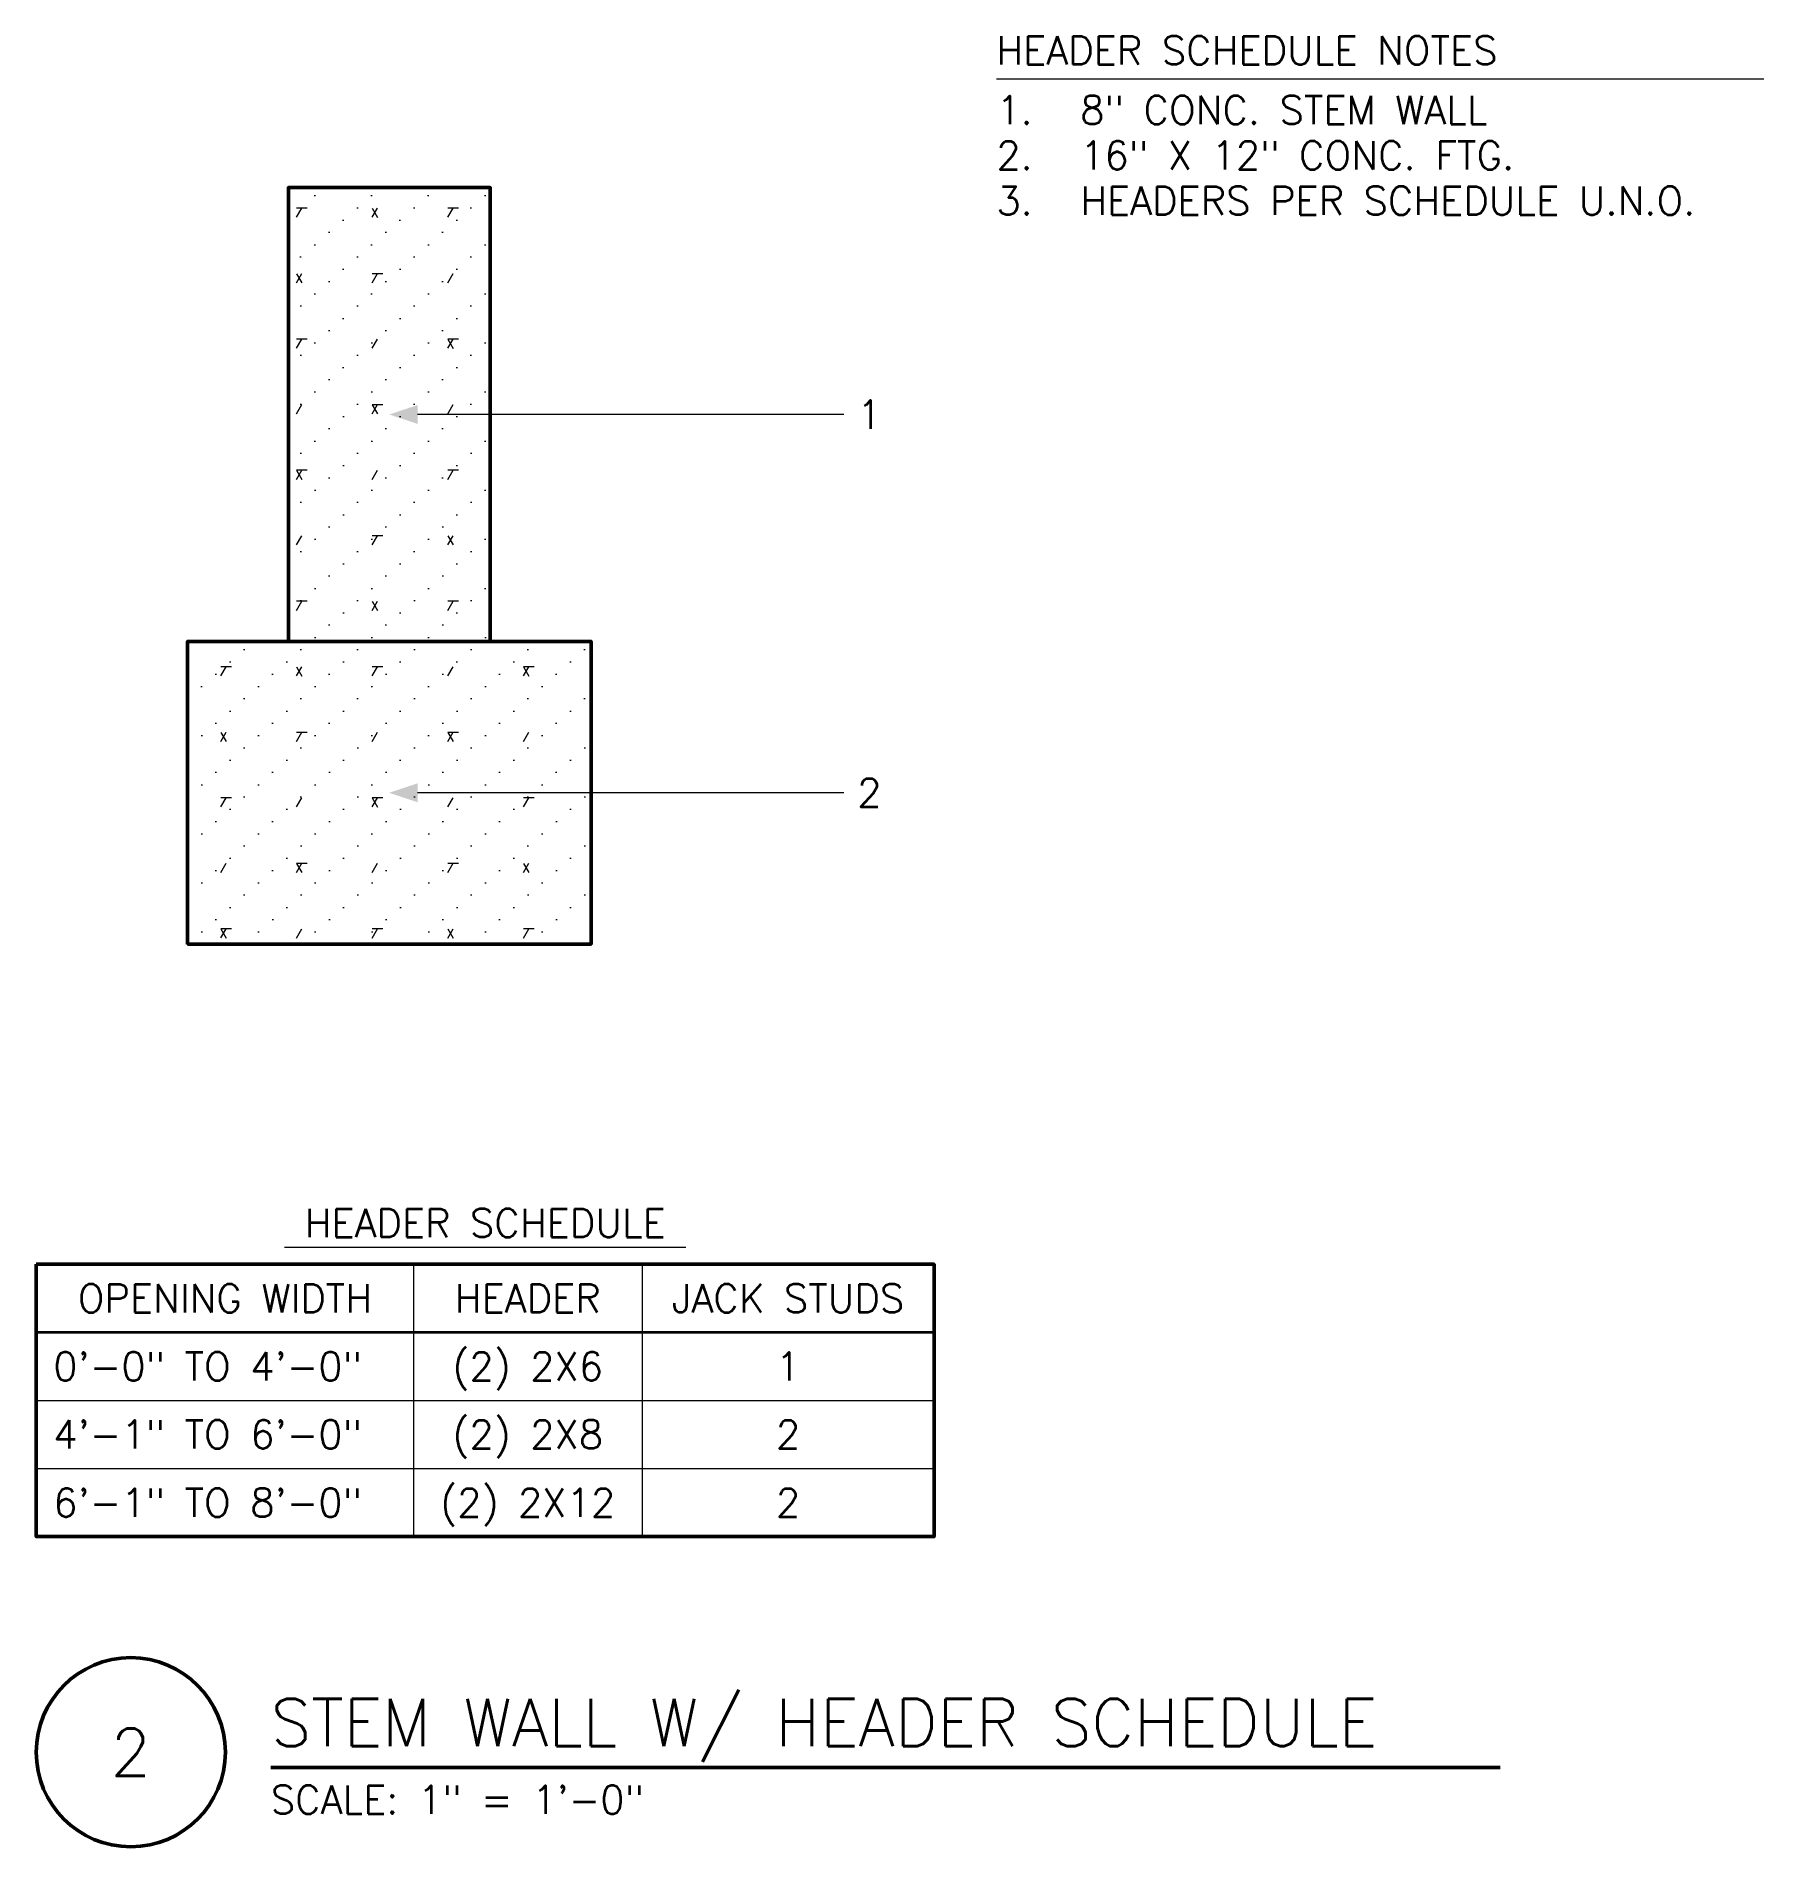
# Model space of a CAD drawing. Header units: inches. Extents: x -6 to 62.5, y -35.8 to 36.
import ezdxf
from ezdxf.enums import TextEntityAlignment as Align

# ---------------------------------------------------------------- set-up
doc = ezdxf.new("R2010")
doc.units = ezdxf.units.IN
doc.header["$MEASUREMENT"] = 0
for name, color, linetype, lineweight in [('S-ANNO-NOTE', 7, 'CONTINUOUS', 18), ('S-ANNO-TTLB', 7, 'CONTINUOUS', 50), ('S-DETL-CUT', 7, 'CONTINUOUS', 50), ('S-DETL-PATT', 7, 'CONTINUOUS', 9)]:
    doc.layers.add(name, color=color, linetype=linetype, lineweight=lineweight)
doc.styles.add('KERF', font='romans.shx')
pattern_1 = [(0, (0, 0), (1.1244, 0.9732), [0, -2.25]), (0, (0.564, 0.48), (1.1244, 0.9732), [0, -2.25]), (60, (1.32, 0.24), (3, 2.598), [0.42, -5.58]), (180, (1.74, 0.6), (3, 2.598), [0.42, -5.58]), (300, (1.32, 0.6), (3, 2.598), [0.42, -5.58])]

msp = doc.modelspace()

# ---------------------------------------------------------------- hatches: boundary and pattern name
at = {"layer": 'S-ANNO-NOTE', "lineweight": 50}
for points in [[(8, 21), (9.125, 20.625), (9.125, 21.375)], [(8, 6), (9.125, 5.625), (9.125, 6.375)]]:
    msp.add_hatch(color=256, dxfattribs=at).paths.add_polyline_path(points)
at = {"layer": 'S-DETL-PATT', "lineweight": 9}
h = msp.add_hatch(dxfattribs=at)
h.set_pattern_fill('KERF-CONC', color=256, style=0)
h.set_pattern_definition(pattern_1)
h.paths.add_polyline_path([(4, 12), (12, 12), (12, 30), (4, 30)])
h = msp.add_hatch(dxfattribs=at)
h.set_pattern_fill('KERF-CONC', color=256, style=0)
h.set_pattern_definition(pattern_1)
h.paths.add_polyline_path([(0, 0), (16, 0), (16, 12), (0, 12)])

# ---------------------------------------------------------------- linework, layer by layer
at = {"layer": 'S-ANNO-NOTE', "lineweight": 18}
for points in [[(32.071429, 34.3125), (62.5, 34.3125)], [(26.02, 21), (24.52, 21), (9.125, 21)], [(26.02, 6), (24.52, 6), (9.125, 6)], [(3.846429, -12.01875), (19.757143, -12.01875)], [(8.957143, -12.69375), (8.957143, -23.49375)], [(18.021429, -12.69375), (18.021429, -23.49375)], [(-6, -18.09375), (29.603571, -18.09375)], [(-6, -20.79375), (29.603571, -20.79375)]]:
    msp.add_lwpolyline(points, dxfattribs=at)
at = {"layer": 'S-ANNO-NOTE', "lineweight": 50}
msp.add_lwpolyline([(-6, -12.69375), (29.603571, -12.69375), (29.603571, -23.49375), (-6, -23.49375)], close=True, dxfattribs=at)
at = {"layer": 'S-ANNO-NOTE', "lineweight": 35}
msp.add_lwpolyline([(-6, -15.39375), (29.603571, -15.39375)], dxfattribs=at)
at = {"layer": 'S-ANNO-TTLB', "lineweight": 50}
msp.add_lwpolyline([(-6, -32.04375, 1), (1.5, -32.04375, 1)], format="xyb", close=True, dxfattribs=at)
msp.add_lwpolyline([(3.3, -32.64375), (52.05, -32.64375)], dxfattribs=at)
at = {"layer": 'S-DETL-CUT', "lineweight": 50}
msp.add_lwpolyline([(12, 12), (12, 30), (4, 30), (4, 12)], dxfattribs=at)
msp.add_lwpolyline([(0, 0), (16, 0), (16, 12), (0, 12)], close=True, dxfattribs=at)

# ---------------------------------------------------------------- texts
at = {"layer": 'S-ANNO-NOTE', "lineweight": 18, "style": 'KERF'}
for s, p in [('HEADER SCHEDULE NOTES', (32.071429, 34.875)), ('1.', (32.071429, 32.5125)), ('8" CONC. STEM WALL', (35.392857, 32.5125)), ('2.', (32.071429, 30.7125)), ('16" X 12" CONC. FTG.', (35.392857, 30.7125)), ('3.', (32.071429, 28.9125)), ('HEADERS PER SCHEDULE U.N.O.', (35.392857, 28.9125)), ('0\'-0" TO 4\'-0"', (-5.325, -17.30625)), ('4\'-1" TO 6\'-0"', (-5.325, -20.00625)), ('6\'-1" TO 8\'-0"', (-5.325, -22.70625))]:
    msp.add_text(s, height=1.125, dxfattribs=at).set_placement(p)
for s, p in [('1', (27.035714, 21)), ('2', (27.035714, 6))]:
    msp.add_text(s, height=1.125, dxfattribs=at).set_placement(p, align=Align.MIDDLE_CENTER)
for s, p in [('HEADER SCHEDULE', (11.801786, -11.625)), ('OPENING WIDTH', (1.478571, -14.60625)), ('HEADER', (13.489286, -14.60625)), ('JACK STUDS', (23.8125, -14.60625)), ('(2) 2X6', (13.489286, -17.30625)), ('1', (23.8125, -17.30625)), ('(2) 2X8', (13.489286, -20.00625)), ('2', (23.8125, -20.00625)), ('(2) 2X12', (13.489286, -22.70625)), ('2', (23.8125, -22.70625))]:
    msp.add_text(s, height=1.125, dxfattribs=at).set_placement(p, align=Align.CENTER)
at = {"layer": 'S-ANNO-TTLB', "lineweight": 50, "style": 'KERF'}
msp.add_text('STEM WALL W/ HEADER SCHEDULE', height=1.875, dxfattribs=at).set_placement((3.3, -31.80375))
msp.add_text('2', height=1.875, dxfattribs=at).set_placement((-2.25, -32.04375), align=Align.MIDDLE_CENTER)
at = {"layer": 'S-ANNO-TTLB', "lineweight": 18, "style": 'KERF'}
msp.add_text('SCALE: 1" = 1\'-0"', height=1.125, dxfattribs=at).set_placement((3.3, -34.48875))

doc.saveas('drawing.dxf')
